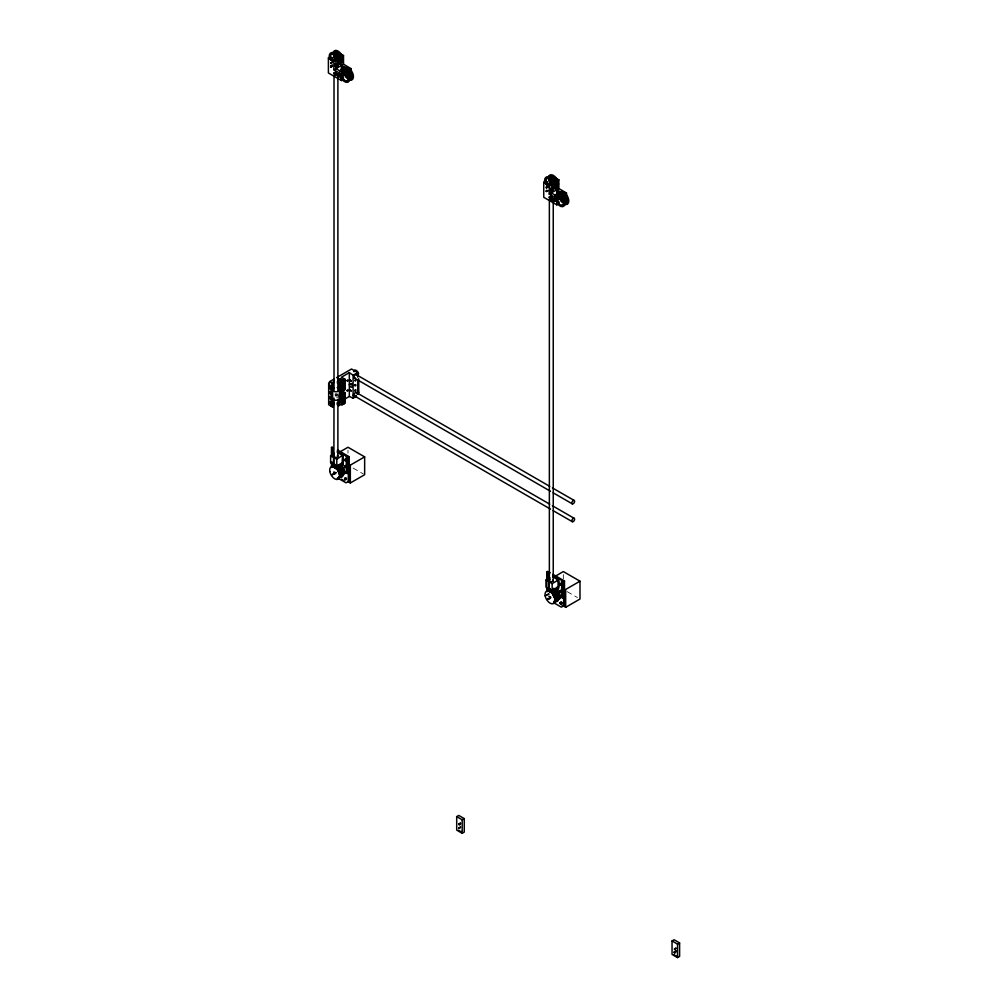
<?xml version="1.0" encoding="UTF-8"?>
<svg xmlns="http://www.w3.org/2000/svg" width="1008" height="1008" viewBox="0 0 1008 1008"><rect width="100%" height="100%" fill="white"/><g stroke="black" fill="none" stroke-linecap="round" stroke-linejoin="round"><path stroke-width="0.75" stroke-dasharray="5 3.75" d="M546.336 594.77L548.919 593.284M546.097 594.972L549.007 593.851L546.16 595.564M546.21 595.804L549.158 594.745M353.115 468.052L363.359 473.962M567.176 591.646L577.42 597.555M548.705 593.977L548.667 593.485A7.094 4.095 60 0 0 548.982 594.695M563.333 574.547L563.333 579.008M347.987 450.223L347.987 453.197M335.097 396.031A3.717 2.142 0 0 1 337.604 396.194M336.508 397.706A6.073 3.503 0 0 1 337.995 397.895M334.984 394.569A6.073 3.503 0 0 1 337.995 394.733M335.21 395.401A4.612 2.659 0 0 1 337.504 395.527M335.21 393.813A4.612 2.659 0 0 1 337.504 393.939"/><path stroke-width="1.5" d="M554.652 185.989C561.267 181.1 554.161 188.118 554.639 185.182M342.052 60.052C339.217 60.266 337.466 63.365 342.04 59.825M339.179 467.095L342.279 473.445L339.709 475.133M557.575 597.883L555.055 599.962L557.626 597.845M349.65 78.296C358.697 71.883 343.312 83.286 352.397 76.797M567.743 201.02C567.945 198.828 564.039 202.469 564.984 202.898M338.398 466.439L336.949 466.011M334.265 465.961L334.026 467.145M552.371 590.02L549.675 591.835L549.851 590.449M554.488 601.864L557.626 598.626L554.904 600.907L557.26 599.218L557.033 600.415L556.945 599.773L554.425 601.952L557.071 600.327L556.24 601.121M333.724 467.221L337.604 469.703L339.709 474.932L342.191 472.702L339.444 474.214L339.696 474.856M554.652 185.459C563.359 180.155 548.692 187.702 557.386 183.595M551.741 589.819L549.032 591.696M342.279 474.151L342.279 473.521M555.836 187.148L554.387 187.274L557.222 185.422M349.612 78.662L352.359 77.213M342.934 472.853L343.627 471.605M339.595 477.288A7.094 4.095 60 0 0 343.262 472.941C345.227 472.248 342.292 469.93 342.292 471.996M558.974 595.93C556.693 598.576 561.746 595.791 557.638 595.161M337.667 466.099L334.19 467.447M557.626 597.694C556.655 594.72 551.54 602.86 557.588 597.366C557.613 594.329 554.791 599.81 554.652 597.719C560.952 595.904 551.88 586.769 549.373 591.482M341.977 58.804C341.309 58.01 334.782 63.63 342.04 59.258M342.254 474.314C335.45 478.976 345.769 471.253 340.805 476.847M567.718 201.499L564.997 202.633M332.829 60.379L334.58 59.094L335.954 59.888L335.954 68.607L343.577 73.017L343.577 74.592L341.095 75.411L343.577 74.592M334.58 59.094L334.177 59.989M341.762 55.226L339.961 53.878M557.651 199.168L558.923 203.692L556.857 204.876L543.74 197.303L543.74 182.234L545.668 180.974L548.554 184.212L549.927 183.418L551.3 184.212L551.3 196.749M557.134 179.26L556.907 180.004M339.797 467.75C340.893 468.506 337.365 471.139 337.226 469.237M552.586 593.662L555.622 592.666M340.843 476.267L340.376 476.986M339.343 473.382L342.002 471.883L339.431 473.332M551.943 592.906L555.017 599.13M339.23 62.282L339.23 62.244A5.468 3.15 60 0 0 340.061 62.03M567.706 201.512L564.467 204.637M338.776 477.968L337.806 478.384M554.123 602.293L554.035 602.368M334.001 73.03C337.529 69.93 336.269 79.67 334.001 73.03L336.055 71.845L334.102 73.685M337.088 74.819C340.616 71.719 339.368 81.446 337.088 74.819L339.142 73.622M340.15 62.924L339.646 63.907L338.184 63.403L346.525 68.368M344.434 69.388L344.005 68.796L341.939 69.993C340.175 66.931 344.572 67.561 344.232 70.22M353.984 371.738L354.136 370.957A3.402 1.966 60 0 1 356.353 370.528A3.402 1.966 60 0 1 358.571 373.527L358.205 374.774L358.054 373.829A3.402 1.966 60 0 0 355.837 370.831A3.402 1.966 60 0 0 353.619 371.259M358.76 378.958L358.76 392.339L358.054 393.397A3.402 1.966 60 0 1 357.538 394.002M358.76 392.339L358.571 393.095A3.402 1.966 60 0 1 357.273 393.851M549.347 197.366L551.401 196.169C554.362 205.771 544.937 193.448 551.628 197.593M552.812 181.717L554.047 184.577M560.839 192.541L557.285 194.317L556.996 192.465L558.243 192.226L559.478 193.901M339.192 62.458L341.977 60.732L339.167 62.584M554.551 186.782L557.323 184.981M338.36 466.427C331.153 470.471 338.461 465.293 339.683 467.611M564.896 203.465L567.58 202.23M339.028 63.013L341.863 61.198M548.352 177.282L551.477 175.757L547.684 177.32M340.805 469.111L340.376 468.481M555.723 592.805C556.819 593.851 553.001 596.131 553.153 594.292M548.667 177.32L551.704 175.795L552.737 176.211M330.599 62.735C333.333 62.887 328.721 64.537 332.136 61.853M330.876 65.923C333.32 68.531 328.041 65.86 332.413 65.029M459.169 823.838C461.651 826.333 456.485 824.002 460.517 823.057M458.892 827.795C461.639 827.946 457.027 829.584 460.442 826.9M674.516 951.741C676.973 954.349 671.693 951.678 676.066 950.846M674.314 952.484L675.864 950.96M343.438 69.98A7.094 4.095 60 0 1 348.592 68.027A7.094 4.095 60 0 1 353.417 76.167A7.094 4.095 60 0 1 349.335 79.934L352.233 77.893L349.474 79.531M337.214 469.413L339.822 467.8M555.937 200.164L555.937 201.386M458.527 830.151L461.16 832.28L460.933 831.26M673.873 954.475L676.507 956.605L676.406 955.937M339.242 476.381L340.326 476.998M333.497 467.221L333.799 466.515M339.885 464.625A6.313 3.641 60 0 1 344.27 471.303A6.313 3.641 60 0 1 341.599 475.524L339.079 477.628M355.244 384.527L354.425 385.51M554.186 591.268A5.342 3.087 60 0 0 553.644 590.902L550.922 592.465M332.023 467.208L337.012 465.797M334.757 466.175L335.198 465.494M332.867 474.667C333.32 472.802 329.2 476.847 336.42 472.613M347.054 68.405L344.887 70.245L347.672 68.683L344.673 70.144L347.017 68.393L343.766 69.539M346.727 68.305L343.728 69.653M551.741 592.843C559.453 589.806 548.1 591.683 552.51 593.498M343.867 69.88L346.374 68.229L343.312 69.791M553.669 595.085L554.035 595.766M343.665 69.804L346.765 68.33M334.127 453.26L334.127 454.268M346.513 460.429L344.774 460.417L345.631 458.905M345.643 460.921L345.454 459.308M342.09 474.995L339.003 477.263M344.597 466.351L346.072 465.494L344.774 466.956L346.513 466.969M345.631 465.457L345.643 467.46M346.513 479.266L344.774 479.254L345.631 477.742M345.643 479.758L345.454 478.145L344.597 478.636M567.365 202.797L562.653 205.72M549.562 588.244L548.881 588.848L545.958 587.173L545.958 580.028L549.914 577.634M559.944 584.136L560.977 583.241L560.12 584.741C561.217 586.265 563.233 583.065 560.561 585.207M561.002 585.245L560.801 583.645M559.944 590.675L562.036 590.902L561.859 590.285L560.12 591.293L560.801 590.184L561.002 591.797L560.12 591.293M559.944 602.973L561.418 602.116L561.859 603.59L560.12 603.578L560.977 602.078M561.002 604.082L560.801 602.482M340.893 469.363C342.077 470.938 334.228 472.5 340.906 469.325M553.669 595.174C555.887 591.91 558.369 595.085 553.959 595.715M341.057 71.051L344.219 68.884M553.115 594.455L555.736 592.855M341.687 61.639L337.403 64.512M548.768 177.043L549.272 176.324M556.958 186.102L552.901 188.37M348.579 80.917L347.949 81.283M334.152 403.704A2.822 1.625 0 0 0 333.333 405.594L332.867 407.131L328.671 404.712L328.671 383.468L329.78 381.553L333.862 379.197M334.152 381.893A2.822 1.625 0 0 0 333.333 383.783L331.493 383.342L334.303 381.326M332.161 406.728L332.161 385.371L332.867 384.136M341.208 475.965L337.226 478.397M352.359 383.519L351.313 383.569M554.992 601.36L556.58 600.869M341.485 61.979L336.937 64.562M567.227 203.062L566.597 203.742M556.87 186.266L552.51 188.874L553.72 188.32M339.595 467.649L336.697 469.073L339.205 467.195M552.359 593.46L555.03 591.948L551.981 593.006M340.364 468.607L337.806 470.459L340.767 469.085M341.183 70.837L346.097 68.191M333.698 52.277L332.968 52.958L336.13 51.421L333.724 53.096M351.704 78.977L346.941 81.396L351.616 79.078M338.751 471.681C344.925 466.439 338.814 475.033 338.776 471.593M556.693 594.443L556.996 595.136M339.671 475.801L339.57 476.255M341.737 70.232L345.177 68.292L341.422 70.51L341.447 62.534M556.844 194.758L556.794 186.858M333.736 52.202L331.846 53.134L335.084 51.408M341.271 62.257L340.2 62.912M337.466 60.959L338.184 60.543M347.218 72.538L345.983 72.778L344.749 71.102M556.781 200.365L557.071 198.853M548.176 599.042C547.243 596.963 548.037 601.763 550.582 597.631M549.322 176.287L546.563 177.887L551.414 175.732M337.504 64.474L337.768 65.873A1.94 1.121 0 0 1 337.037 67.045M555.509 592.666L555.143 592.074M341.725 470.975L341.951 471.681M351.2 79.443L350.141 79.808M546.739 177.723L547.483 177.358M345.618 70.686C350.33 69.716 346.16 66.717 350.57 71.366C343.741 78.271 354.992 72.702 351.301 72.576M346.248 71.177C352.094 66.742 347.319 72.74 345.643 70.711M349.537 70.106L346.676 71.593A7.094 4.095 60 0 0 339.961 71.077M346.878 71.795L349.675 70.27L346.714 71.631A7.094 4.095 60 0 1 349.146 81.018A7.094 4.095 60 0 1 342.279 79.657M350.053 70.699L346.928 71.858M347.495 72.526L350.028 70.661M350.62 71.442L347.861 73.004L350.784 71.694M351.288 72.563C343.917 75.524 353.128 73.647 350.834 71.757M349.259 75.852L351.88 73.899L349.146 75.524L349.411 76.369L352.157 74.781L352.397 76.608M349.247 75.802L351.994 74.239M349.574 77.238C356.328 72.122 349.02 79.531 349.423 76.444M560.259 194.594C569.444 189.139 553.165 197.959 564.392 193.977M561.62 195.539L564.354 193.939L561.62 195.539L560.927 194.998M564.404 193.977L561.985 195.867L565.022 194.594M567.227 198.198C567.025 194.972 562.527 197.744 564.48 199.786M564.757 200.705C573.905 195.64 558.218 203.792 567.328 198.513C568.499 200.101 564.404 201.121 564.871 201.298M564.971 202.167C573.741 197.656 558.961 205.796 567.592 199.496M334.265 53.285L337.39 51.887M347.004 68.393L344.219 69.968M348.768 69.413L345.996 70.988L348.793 69.439M547.722 177.32L550.469 175.732L546.323 178.151M548.944 177.395L551.578 175.77M549.322 177.496L552.107 175.934L549.322 177.509L553.052 176.4L550.67 178.24L553.669 176.828M560.524 192.616L558.356 194.116C559.969 194.746 561.292 192.44 561.746 192.566M563.472 193.284L560.977 195.035M567.567 199.433L564.795 200.869M335.513 51.37L332.854 52.945M333.484 53.021L336.105 51.421M334.139 53.235L336.76 51.61L333.61 53.059L336.155 51.421M343.048 74.416L342.229 75.713L343.577 79.355L341.51 80.552L328.394 72.967L328.394 57.91L330.46 56.713L333.472 60.014M338.373 52.542C333.333 53.789 336.029 55.339 339.028 53.122C341.17 54.608 335.021 54.697 337.743 56.511C338.587 62.231 345.53 54.407 338.386 57.683M335.576 54.079L338.36 52.517M339.003 53.096L336.256 54.671L339.419 53.525M332.237 58.855C330.221 61.438 329.074 57.632 331.834 57.506M330.145 58.817L331.859 57.834M330.221 59.17L331.934 58.174M330.347 59.51L332.06 58.527M341.372 56.612C340.805 52.945 338.159 56.385 336.697 55.125M337.441 56.07L340.187 54.482M330.725 60.165L332.438 59.182M337.793 56.599L340.54 55.012M340.717 55.314L338.222 57.343M338.247 57.38L341.006 55.843M338.411 57.721L341.158 56.133M330.674 63.101L332.212 62.206M328.394 57.91L333.887 61.072L335.954 59.888M333.887 61.072L333.887 69.804L343.514 64.247L343.514 55.528L341.372 56.637M341.523 57.028L338.94 59.069M330.876 63.454L332.413 62.559M339.167 59.976L341.699 57.532M330.599 66.314L332.136 65.419M330.674 66.667L332.212 65.772M330.876 67.019L332.413 66.125M339.217 63.995L341.271 62.798L340.25 62.206M339.646 63.907L341.712 62.71M341.649 68.141L343.715 66.944M341.548 68.67L343.615 67.486M341.649 69.325L343.715 68.128L344.005 68.796M334.391 74.353L336.445 73.168L337.39 74.164M334.82 74.932L336.886 73.748M335.336 75.348L339.242 73.093M345.353 70.51L348.1 68.935M337.189 75.461L339.242 74.277L339.973 75.537L337.907 76.721M337.478 76.142L339.545 74.945M333.887 69.804L341.51 74.201L343.577 73.017M349.07 69.842L351.137 68.645L351.137 71.19M338.423 77.137L340.49 75.94M341.586 75.461L343.312 74.479M350.57 71.392L347.546 72.563M340.893 77.742L342.607 76.747M342.808 77.062C339.809 77.742 341.989 79.783 343.577 77.767M341.334 78.334L343.048 77.351M341.586 78.574L343.312 77.591M349.411 76.369L352.019 74.302M349.6 77.389L352.384 76.457M546.928 178.126L551.074 175.694M552.775 176.236L549.587 177.61M555.307 178.504L554.135 177.219L551.111 178.58L552.586 180.117L555.332 178.529L556.051 179.6M551.578 178.983L554.35 177.421L558.86 179.852L558.86 188.584L549.234 194.128L549.234 185.409L543.74 182.234M547.407 182.851C545.328 185.119 544.648 182.209 547.18 181.831M545.492 183.154L547.205 182.158M554.765 177.849L551.628 179.033M545.567 183.494L547.281 182.498M554.98 178.088L552.548 180.067M545.87 184.187L547.583 183.191M555.547 178.819L552.787 180.407L554.564 184.59M553.165 180.961L555.862 179.298M546.563 185.018L548.289 184.036M553.304 181.201L556.315 180.079M546.84 185.207L549.927 183.418M549.902 183.721L548.037 184.955L545.467 182.826M553.594 181.717L556.34 180.13L557.311 183.002M547.974 185.157L549.7 184.174M556.529 180.508L553.997 182.612L558.86 179.852M549.234 185.409L551.3 184.212M554.098 182.876L556.87 181.327M546.223 187.778C548.554 187.097 543.501 187.097 547.76 186.883M546.487 188.017L548.037 187.135M554.299 183.443L557.059 181.894M554.387 183.771L557.147 182.246M554.438 183.985L557.273 182.763M546.021 191.003C547.016 189.592 547.382 190.336 546.223 191.344M546.487 191.596L548.037 190.701M552.523 188.32L557.147 185.711M556.504 186.707L552.989 188.748M556.895 192.994L558.961 191.81L559.78 193.712M549.448 198.009L551.502 196.825M556.996 193.649L559.062 192.465M549.738 198.677L551.792 197.492M550.166 199.269L552.737 198.488L550.683 199.685M558.734 194.116L561.721 192.566M560.02 194.481L562.804 192.906L559.818 194.393M551.2 199.861L554.488 197.959L555.836 200.277L553.77 201.461C549.171 196.182 558.23 199.949 553.77 201.461M560.284 194.607L563.447 193.271M552.535 199.798L554.602 198.601M552.825 200.466L554.891 199.282M549.234 194.128L556.857 198.526L558.923 197.341L558.923 198.929L556.933 199.798L558.923 198.929M564.417 194.166L566.483 192.982L566.483 195.514M553.266 201.058L555.32 199.861M556.681 199.735L558.659 198.803M554.287 201.638L556.34 200.453M566.446 196.535C560.561 201.965 564.871 193.108 566.433 196.522M556.681 202.671L558.394 201.676M558.659 201.915L556.933 202.91L558.923 202.104M564.493 199.836L567.252 198.286M564.921 201.55L567.655 199.937M564.984 202.129L567.706 200.29M567.706 201.537L564.946 203.263A5.468 3.15 60 0 0 565.841 203.137M563.22 205.632L566.887 203.49M336.584 377.635L351.54 368.991L357.739 372.582L357.739 377.168M344.068 399.483L349.335 396.446L353.102 398.21L353.102 375.241L349.335 372.645L341.435 377.206L345.215 379.386L345.215 389.504L343.904 390.26L343.249 390.26L343.249 380.142L340.49 378.542L339.545 379.096L342.733 381.276M331.493 383.342L334.139 381.818M339.545 379.55L342.733 380.797L342.733 404.611L341.775 405.166L341.775 381.377L337.995 379.197M328.671 383.468L329.011 384.741L331.128 385.963L332.161 385.371M333.383 405.644L332.615 405.997L332.678 385.434L333.383 383.834M338.033 382.536A3.767 2.167 0 0 1 339.419 383.519L338.663 383.96L338.663 382.763L341.082 381.377L340.061 386.921L340.956 386.14A6.073 3.503 0 0 0 339.343 385.22M341.775 381.377L342.632 381.326M343.249 380.142L345.215 379.386M353.102 375.241L357.739 372.569M339.343 389.97A6.073 3.503 0 0 1 340.956 390.902L340.061 391.684L340.956 389.315A6.073 3.503 0 0 0 339.948 388.66M340.49 394.128A6.073 3.503 0 0 1 340.956 394.468L340.061 396.837L340.956 396.056A6.073 3.503 0 0 0 339.343 395.123M343.904 393.422L345.215 392.679L345.215 403.187L343.904 403.931L343.249 403.931L343.249 393.422L343.904 393.422L343.904 403.931M340.578 394.758L342.733 395.892M339.343 399.886A6.073 3.503 0 0 1 340.956 400.819L340.061 401.6L340.956 399.231A6.073 3.503 0 0 0 339.948 398.576M341.082 400.995L341.082 404.372L338.663 405.77L339.419 404.145L339.419 383.519M353.102 398.21L356.58 396.207M331.481 456.586L331.481 447.476L332.338 446.972M331.909 455.792L332.338 447.968L332.338 455.54M331.909 448.22L333.018 448.371L333.018 454.419M334.379 464.033L333.535 464.524L330.611 462.836L330.611 455.704L334.064 453.713M340.187 451.76L347.987 447.25L364.644 456.863L364.644 474.705L350.33 482.971L347.76 481.484M330.611 455.704L333.535 457.393L334.215 456.775A1.991 1.147 0 0 1 334.215 455.616M342.04 454.066L342.04 455.654L342.04 454.066L346.752 456.296L346.752 472.954L347.445 473.344L347.445 456.687L346.324 456.548L346.324 473.193L347.445 473.344M337.352 455.389A1.991 1.147 0 0 1 337.516 456.901A1.991 1.147 0 0 1 334.946 457.191L333.875 457.582L336.798 459.27L342.04 455.654M331.909 464.877L333.018 465.016L331.909 464.877L331.909 461.84M336.798 459.27L336.798 466.414L333.875 464.726L334.946 464.335M347.445 456.687L349.159 456.687L349.159 480.992L345.996 482.819L337.856 478.12M344.597 459.799L346.072 458.955M331.645 467.523L335.185 465.52M335.336 465.482L332.905 467.195M344.774 460.417L346.513 459.409M333.648 466.855L336.647 465.784M345.215 460.87L346.072 460.379L344.774 459.409M343.148 454.217L342.72 465.167L342.04 464.776L342.468 462.546M338.549 466.578L336.092 468.531L339.016 466.969M342.04 464.776L342.556 455.944M344.774 466.956L346.513 465.961M345.215 467.422L346.072 466.918L344.774 465.948M347.76 463.642L350.33 465.129L364.644 456.863M341.725 471.013L338.965 472.802L341.926 471.631M342.229 473.546L339.646 475.537M344.774 479.254L346.513 478.246M345.215 479.707L346.072 479.216L344.774 478.246M546.827 591.545L546.827 571.801L547.684 571.309L550.267 572.796M547.256 580.117L547.684 572.292L547.684 579.865M547.256 572.544L548.365 572.695L548.365 578.756M555.534 576.085L563.333 571.574L579.991 581.188L579.991 599.029L565.677 607.295L561.834 605.077M545.958 580.028L548.881 581.717L549.562 581.099A1.991 1.147 0 0 1 549.877 579.713M549.221 581.918L552.145 583.594L557.903 580.28L557.386 578.39C559.818 577.886 559.818 590.701 557.386 589.1L557.386 587.122L552.145 590.738L549.221 589.05L549.221 581.918L550.292 581.528A1.991 1.147 0 0 0 552.699 581.339A1.991 1.147 0 0 0 553.014 579.953M557.386 578.39L557.386 579.978M561.67 580.873L562.099 597.278L562.792 597.681L562.792 581.024L561.67 580.873L561.67 597.53L562.792 597.681M549.221 589.05L550.078 588.559M562.792 581.024L564.505 581.024L564.505 605.329L561.343 607.156L554.551 603.238M547.432 591.532L550.683 589.819M548.528 591.268L551.275 589.781M560.12 584.741L560.977 584.249M557.386 587.122L558.495 589.252M553.064 590.335L550.456 591.822L551.88 592.855M553.253 590.499L550.708 592.225M552.598 593.611L555.169 592.124A5.342 3.087 60 0 0 554.715 591.696M560.561 591.746L562.036 590.902M561.002 591.797L561.859 591.293M556.706 594.481L553.997 596.333L556.92 595.073M579.991 581.188L565.677 589.453L565.677 607.295M554.702 597.442C562.199 594.846 552.371 595.06 554.753 597.58M557.563 598.639L554.929 600.1M553.543 602.645L556.706 600.768M560.12 603.578L561.859 602.582M560.561 604.044L562.036 603.187M456.7 816.619L458.766 815.422L464.26 818.597L464.26 832.079L462.193 833.276L456.7 830.101L456.7 816.619L462.193 819.794L464.26 818.597M458.892 824.229L460.442 823.334M458.968 824.594L460.517 823.7M458.968 828.16L460.517 827.266M672.046 940.943L674.113 939.758L679.606 942.934L679.606 956.416L677.54 957.6L672.046 954.425L672.046 940.943L677.54 944.118L679.606 942.934M674.314 948.919C676.078 947.23 673.546 951.615 675.864 948.024M674.516 949.271L676.066 948.377M674.251 952.132L675.788 951.237M674.516 952.837L676.066 951.943M345.215 68.279L342.896 69.779M338.184 56.977L337.365 57.922L338.184 59.825M553.102 184.955L554.047 185.044M562.275 197.203L560.385 196.106M336.168 465.835L333.472 467.17M329.868 386.417A6.073 3.503 0 0 0 329.893 386.858L332.01 387.916L332.01 389.504L329.893 388.445A6.073 3.503 0 0 1 330.359 386.719M329.893 391.621L332.01 392.679L332.01 394.254L329.893 393.196A6.073 3.503 0 0 1 330.359 391.482M329.893 396.774L332.01 397.832L332.01 399.42L329.893 398.362A6.073 3.503 0 0 1 330.359 396.635M329.893 401.524L332.01 402.583L332.01 404.17L329.893 403.112A6.073 3.503 0 0 1 330.107 401.814M560.12 583.733L561.859 584.753M560.12 602.57L561.859 603.59M335.198 66.49L337.768 65.873A1.94 1.121 0 0 0 336.37 65.016M550.544 190.814L553.19 190.663L553.014 188.773M335.147 53.789L334.643 53.474M561.821 205.657L561.33 205.506M337.113 404.687L337.264 404.725A2.822 1.625 0 0 1 338.638 405.682M548.037 184.477L549.07 185.069M554.047 188.143L554.992 188.231L555.282 186.719M334.379 467.132L335.021 467.75L342.04 462.785M337.554 51.975L334.669 53.487L337.655 52.038M552.825 186.656L553.442 186.984M343.98 79.934L344.471 80.35M340.213 53.626L343.514 55.528M343.514 64.247L351.137 68.645M558.86 188.584L566.483 192.982M330.12 58.502L332.867 60.089M553.493 187.866L560.612 191.974M343.993 73.244L347.798 75.449M551.3 192.944L558.923 197.341M559.339 197.581L564.417 200.516M356.391 374.724L549.725 486.347M552.384 487.885L574.232 500.485A1.94 1.121 -60 0 1 573.539 503.521A1.94 1.121 -60 0 1 571.914 502.45A1.94 1.121 -60 0 1 574.232 500.485M354.451 378.088L550.507 491.274M553.165 492.811L572.292 503.849M339.545 379.096L342.632 380.873M337.995 379.588L341.082 381.377M358.205 392.616L358.243 379.26M355.03 391.772L549.725 504.189M552.384 505.726L574.232 518.339A1.94 1.121 -60 0 1 573.539 521.363A1.94 1.121 -60 0 1 571.914 520.292A1.94 1.121 -60 0 1 574.232 518.339M341.082 384.741L340.956 384.552A6.073 3.503 0 0 0 340.49 384.212M329.78 381.553L331.834 382.75M353.09 395.136L550.507 509.128M553.165 510.665L572.292 521.69M342.115 390.89L345.215 392.679M337.516 449.971L349.159 456.687M552.863 574.295L564.505 581.024M331.481 447.476L332.338 447.968M342.468 453.814L337.315 450.841L337.315 452.428L342.468 455.402M546.827 571.801L547.684 572.292M552.661 575.177L557.815 578.151M558.495 578.542L562.099 580.621M552.661 576.765L557.815 579.739M342.468 464.524L343.148 464.915M341.876 471.076L343.942 472.273M559.289 596.597L557.941 595.325M341.573 471.593L343.627 472.777M557.638 596.333L558.974 597.101M341.573 472.072L343.211 473.017A7.094 4.095 60 0 0 338.108 465.041M341.422 479.191L344.144 480.766M334.807 53.563L338.134 52.353M348.062 68.909L345.316 70.484M550.733 178.265L554.085 177.181M349.423 69.993L346.286 71.228M562.048 195.93C562.829 198.437 567.655 196.27 565.034 194.607M332.615 385.371L332.678 385.434A3.767 2.167 0 0 1 332.186 384.565M332.01 387.916L331.821 387.74A4.612 2.659 0 0 1 331.594 387.425M332.01 389.504L331.821 389.327A4.612 2.659 0 0 1 331.33 388.03M332.01 394.254L331.821 394.078A4.612 2.659 0 0 1 331.342 393.12M332.01 399.42L331.821 399.231A4.612 2.659 0 0 1 331.33 397.946M332.01 402.583L331.821 402.406A4.612 2.659 0 0 1 331.43 401.776M332.01 404.17L331.821 403.994A4.612 2.659 0 0 1 331.506 402.041M549.914 579.058L549.297 577.987M553.052 180.81L552.623 180.18M333.383 385.031L333.333 384.968A2.822 1.625 0 0 1 333.131 384.502M333.383 406.841L333.333 406.778A2.822 1.625 0 0 1 333.446 405.392M343.766 73.697L343.426 72.11M339.646 61.715L340.036 63.038M338.638 382.687L338.663 382.763A2.822 1.625 0 0 0 337.264 381.717M338.663 383.96L338.638 383.872A2.822 1.625 0 0 0 337.264 382.914M338.663 404.573L338.638 404.498A2.822 1.625 0 0 0 337.264 403.528M339.28 60.77L339.268 60.719A7.094 4.095 60 0 1 335.223 65.293M545.656 180.281L545.668 180.974M333.194 467.044L333.22 467.221A7.094 4.095 60 0 1 335.173 464.6M339.242 60.556L339.255 60.606A7.094 4.095 60 0 0 332.993 52.706A7.094 4.095 60 0 0 329.49 57.998M677.54 944.118L677.54 957.6M563.648 581.515L563.648 605.821M562.363 581.276L562.363 597.92M558.067 578.794L558.067 589.504M557.21 199.924L557.21 203.087M556.857 198.526L556.857 204.876M553.241 202.999L553.241 580.734M552.145 583.594L552.145 590.738M551.3 179.323L551.3 183.683M549.36 199.849L549.36 580.734M548.881 581.717L548.881 588.848M547.936 572.947L547.936 578.995M462.193 819.794L462.193 833.276M357.739 380.23L357.739 394.33M350.33 465.129L350.33 482.971M349.335 372.645L349.335 396.446M348.302 457.191L348.302 481.496M347.017 456.939L347.017 473.596M343.904 380.142L343.904 390.26M342.72 454.457L342.72 465.167M341.863 75.587L341.863 78.763M341.51 74.201L341.51 80.552M341.082 386.329L341.082 389.504M341.082 391.091L341.082 394.657M341.082 396.245L341.082 399.42M337.894 78.674L337.894 390.31M337.894 399.685L337.894 456.41M335.954 54.999L335.954 59.359M334.013 75.524L334.013 390.31M334.013 398.11L333.875 464.726M333.535 457.393L333.535 464.524M332.59 448.61L332.59 454.671M331.481 462.659L331.481 467.221M331.128 385.963L331.128 387.916M331.128 389.504L331.128 392.679M331.128 394.254L331.128 397.832M331.128 399.42L331.128 402.583M331.128 404.17L331.128 406.123M330.007 387.261L330.007 388.849M330.007 392.024L330.007 393.611M330.007 397.177L330.007 398.765M330.007 401.94L330.007 403.528M555.08 196.106A7.094 4.095 60 0 1 561.456 195.527A7.094 4.095 60 0 1 564.644 205.027A7.094 4.095 60 0 1 557.802 204.183M556.202 197.102A5.468 3.15 60 0 1 561.254 196.749A5.468 3.15 60 0 1 563.434 204.208A5.468 3.15 60 0 1 557.815 202.671M564.001 203.301A5.468 3.15 60 0 1 559.352 195.061M564.266 194.884A5.468 3.15 60 0 1 564.518 195.136M564.997 195.678A5.468 3.15 60 0 1 565.223 195.98M566.03 197.278A5.468 3.15 60 0 1 566.345 197.959M563.951 202.772A4.851 2.81 60 0 1 560.347 199.269A4.851 2.81 60 0 1 560.095 194.733M558.823 194.116A7.094 4.095 60 0 1 564.19 192.515A7.094 4.095 60 0 1 568.777 200.857A7.094 4.095 60 0 1 564.316 204.12M563.749 202.003A4.851 2.81 60 0 1 560.435 195.098M553.279 589.277A7.094 4.095 60 0 1 558.659 597.731A7.094 4.095 60 0 1 554.022 601.272M548.755 591.154A7.094 4.095 60 0 1 549.839 589.289M556.832 594.745A5.342 3.087 60 0 1 557.084 595.438M554.652 588.911A5.342 3.087 60 0 1 555.685 589.151M556.227 589.415A5.342 3.087 60 0 1 556.769 589.781M557.285 590.209A5.342 3.087 60 0 1 557.789 590.726M558.268 591.293A5.342 3.087 60 0 1 559.075 592.578M559.402 593.258A5.342 3.087 60 0 1 559.969 595.325M559.969 596.56A5.342 3.087 60 0 1 558.697 598.513M553.531 588.357A6.313 3.641 60 0 1 558.949 593.384A6.313 3.641 60 0 1 558.394 599.571M560.221 597.971A6.313 3.641 60 0 1 557.802 599.357M544.849 182.335A7.094 4.095 60 0 1 548.226 177.005A7.094 4.095 60 0 1 554.476 184.615A7.094 4.095 60 0 1 550.935 189.743M545.832 181.969A5.468 3.15 60 0 1 548.743 178.529A5.468 3.15 60 0 1 553.342 184.25A5.468 3.15 60 0 1 550.96 188.345M553.795 186.505A5.468 3.15 60 0 1 549.864 182.927A5.468 3.15 60 0 1 549.146 177.862M550.04 176.841A5.468 3.15 60 0 1 550.922 176.614M553.266 177.496A5.468 3.15 60 0 1 553.795 177.937M554.299 178.441A5.468 3.15 60 0 1 554.778 179.008M555.005 179.311A5.468 3.15 60 0 1 555.408 179.941M555.937 180.961A5.468 3.15 60 0 1 556.076 181.301M548.415 177.887A7.094 4.095 60 0 1 553.48 175.455A7.094 4.095 60 0 1 558.432 183.809A7.094 4.095 60 0 1 553.984 187.286M553.619 185.951A4.851 2.81 60 0 1 550.003 182.448A4.851 2.81 60 0 1 549.751 177.899M554.312 185.548A4.851 2.81 60 0 1 549.977 179.222M550.872 189.353A1.94 1.121 0 0 1 552.875 189.781A1.94 1.121 0 0 1 552.976 191.016M341.095 72.034A5.468 3.15 60 0 1 346.16 72.677A5.468 3.15 60 0 1 348.188 79.67A5.468 3.15 60 0 1 343.186 79.191M349.171 79.078A5.468 3.15 60 0 1 344.938 75.6A5.468 3.15 60 0 1 344.194 70.245M349.171 70.799A5.468 3.15 60 0 1 349.411 71.077M350.305 72.274A5.468 3.15 60 0 1 350.683 72.941M351.25 74.327A5.468 3.15 60 0 1 351.502 75.361M351.502 77.213A5.468 3.15 60 0 1 351.25 77.956M349.436 78.523A4.851 2.81 60 0 1 345.631 76.041A4.851 2.81 60 0 1 344.408 71.165M349.297 78.044A4.851 2.81 60 0 1 345.089 70.762M341.158 469.728A5.342 3.087 60 0 1 341.485 470.421M339.305 464.575A5.342 3.087 60 0 1 343.35 467.586M343.728 468.241A5.342 3.087 60 0 1 344.32 469.627M344.623 470.988A5.342 3.087 60 0 1 344.497 472.777M345.215 471.857A6.313 3.641 60 0 1 344.875 473.634M330.548 57.973A5.468 3.15 60 0 1 333.396 54.205A5.468 3.15 60 0 1 338.058 60.253A5.468 3.15 60 0 1 335.097 63.882M338.184 62.105A5.468 3.15 60 0 1 333.635 54.029M337.378 52.819A5.468 3.15 60 0 1 337.655 52.983M338.449 53.6A5.468 3.15 60 0 1 338.701 53.852M339.192 54.382A5.468 3.15 60 0 1 339.658 54.974M340.25 55.944A5.468 3.15 60 0 1 340.591 56.624M341.221 59.031A5.468 3.15 60 0 1 341.221 59.963M333.144 52.958A7.094 4.095 60 0 1 338.512 51.358A7.094 4.095 60 0 1 343.085 59.699A7.094 4.095 60 0 1 338.638 62.962M338.272 61.614A4.851 2.81 60 0 1 334.656 58.111A4.851 2.81 60 0 1 334.404 53.575M338.071 60.845A4.851 2.81 60 0 1 334.757 53.941M337.176 387.601A3.717 2.142 0 0 1 339.053 390.814A3.717 2.142 0 0 1 333.194 391.066A3.717 2.142 0 0 1 334.228 387.727M339.242 397.127A3.717 2.142 0 0 1 337.252 400.126A3.717 2.142 0 0 1 332.338 398.614M356.051 395.451A1.991 1.147 -60 0 1 354.148 395.464A1.991 1.147 -60 0 1 355.333 392.755A1.991 1.147 -60 0 1 356.92 393.448M355.509 378.038A1.991 1.147 -60 0 1 354.098 377.231A1.991 1.147 -60 0 1 355.509 374.787A1.991 1.147 -60 0 1 356.92 375.606M333.131 384.187A2.822 1.625 0 0 1 333.446 383.582M338.99 400.793A4.612 2.659 0 0 1 340.049 401.575M339.746 399.697A4.612 2.659 0 0 1 340.049 399.987M338.99 384.527A4.612 2.659 0 0 1 340.049 385.321M338.99 386.114A4.612 2.659 0 0 1 340.049 386.908M339.394 389.529A4.612 2.659 0 0 1 340.049 390.071M338.99 390.877A4.612 2.659 0 0 1 340.049 391.658M339.394 394.682A4.612 2.659 0 0 1 340.049 395.237M338.99 396.031A4.612 2.659 0 0 1 340.049 396.812M332.615 405.997A3.767 2.167 0 0 1 334.165 403.049M337.025 402.885A3.767 2.167 0 0 1 339.419 404.132M333.875 472.235C334.379 476.456 336.937 471.53 333.875 472.235M549.221 596.572C549.725 600.781 552.283 595.854 549.221 596.572M347.067 380.633C347.672 382.901 348.806 378.076 347.067 380.633M347.067 390.55C347.672 392.818 348.806 387.992 347.067 390.55M354.967 380.432C355.572 382.712 356.706 377.874 354.967 380.432M354.992 385.384C355.572 387.601 356.668 382.901 354.992 385.384M354.967 390.348C355.572 392.629 356.706 387.79 354.967 390.348M350.167 379.814L351.112 381.1L350.167 379.814M350.167 389.731L351.112 391.003L350.167 389.731M351.099 72.223L348.365 73.811L351.137 72.274M351.679 73.37L348.932 74.97L351.704 73.433M564.997 194.557L562.225 196.132L565.009 194.569M565.375 194.998L562.603 196.56L565.4 195.023M565.589 195.262L562.842 196.85L565.589 195.262M566.131 196.031L563.409 197.656L566.143 196.043M566.622 196.85L563.888 198.475L566.635 196.862M566.887 197.392L564.14 198.992L566.887 197.392M567.025 197.707L564.278 199.294L567.038 197.719M567.34 198.576L564.619 200.227L567.365 198.639M352.22 75.109L349.499 76.759L352.22 75.083M352.359 75.94L349.612 77.553L352.359 75.915M552.346 176.035L549.612 177.622L552.334 176.022M564.115 193.75L561.343 195.313L564.14 193.763M547.684 588.949L548.365 589.352L547.684 588.949M545.152 595.816A7.094 4.095 60 0 0 553.455 603.578A7.094 4.095 60 0 0 551.527 592.666A7.094 4.095 60 0 0 545.152 595.816M329.805 471.492A7.094 4.095 60 0 0 338.108 479.241A7.094 4.095 60 0 0 336.181 468.342A7.094 4.095 60 0 0 329.805 471.492M349.486 384.426A1.978 1.147 60 0 0 351.414 387.236A1.978 1.147 60 0 0 351.729 384.64A1.978 1.147 60 0 0 349.486 384.426"/></g></svg>
